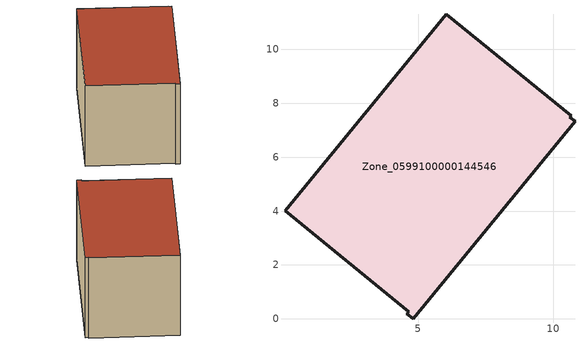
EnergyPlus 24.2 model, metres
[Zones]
Zone_0599100000144546
 floor ground (C_G): 6.04,11.3 10.66,7.52 10.62,7.47 10.81,7.32 4.81,0 4.58,0.19 4.65,0.28 0.07,4.02 z0
 wall outside (C_F): 4.58,0.19 4.81,0 10.81,7.32 10.62,7.47 10.66,7.52 6.04,11.3 0.07,4.02 4.65,0.28 4.58,0.19 z0:6.2
 roof outside (C_R): 0.07,4.02 4.65,0.28 4.58,0.19 4.81,0 10.81,7.32 10.62,7.47 10.66,7.52 6.04,11.3 z6.2
[BUILDING]
Pand.0599100000144546: North Axis=0; Terrain=City; Loads Convergence Tolerance Value=0.04; Temperature Convergence Tolerance Value=0.4; Solar Distribution=FullExterior; Maximum Number of Warmup Days=25; Minimum Number of Warmup Days=1
[Site:Location]
Rotterdam.The.Hague.AP_ZH_NLD Design_Conditions: Latitude=51.96; Longitude=4.45; Time Zone=1; Elevation=-4.5
[SITE:GROUNDTEMPERATURE:BUILDINGSURFACE]
18, 18, 18, 18, 18, 18, 18, 18, 18, 18, 18, 18
[MATERIAL] Thermal Absorptance=0.9; Solar Absorptance=0.7; Visible Absorptance=0.7
Name | Roughness | Thickness | Conductivity | Density | Specific Heat
G.TI.1946-1964 | MediumSmooth | 0.15 | 1 | 540 | 1210
F.TI.1946-1964 | Rough | 0.3 | 0.857143 | 1920 | 840
R.TI.1946-1964 | MediumRough | 0.2 | 0.277778 | 1500 | 1000
[CONSTRUCTION]
C_G: G.TI.1946-1964
C_F: F.TI.1946-1964
C_R: R.TI.1946-1964
[ZONE]
Zone_0599100000144546: Type=1; Multiplier=1; Ceiling Height=Autocalculate; Volume=Autocalculate; Floor Area=autocalculate; Part of Total Floor Area=Yes
[ZONEINFILTRATION:DESIGNFLOWRATE]
Infil_Zone_0599100000144546: Zone or ZoneList or Space or SpaceList=Zone_0599100000144546; Schedule=AlwaysOn; Design Flow Rate Calculation Method=Flow/Area; Flow Rate per Floor Area=0.003; Constant Term Coefficient=1; Temperature Term Coefficient=0; Velocity Term Coefficient=0; Velocity Squared Term Coefficient=0
[HVACTEMPLATE:ZONE:IDEALLOADSAIRSYSTEM]
Zone_0599100000144546: Maximum Heating Supply Air Temperature=50; Minimum Cooling Supply Air Temperature=13; Maximum Heating Supply Air Humidity Ratio=0.0156; Minimum Cooling Supply Air Humidity Ratio=0.0077; Heating Limit=NoLimit; Cooling Limit=NoLimit; Dehumidification Control Type=ConstantSensibleHeatRatio; Cooling Sensible Heat Ratio=0.7; Dehumidification Setpoint=60; Humidification Control Type=None; Humidification Setpoint=30; Outdoor Air Method=None; Outdoor Air Flow Rate per Person=0.00944; Outdoor Air Flow Rate per Zone Floor Area=0; Outdoor Air Flow Rate per Zone=0; Demand Controlled Ventilation Type=None; Outdoor Air Economizer Type=NoEconomizer; Heat Recovery Type=None; Sensible Heat Recovery Effectiveness=0.7; Latent Heat Recovery Effectiveness=0.65
[ZONECONTROL:THERMOSTAT]
ThermostatControl_Zone_0599100000144546: Zone or ZoneList=Zone_0599100000144546; Control Type Schedule=DualSetpointControlType; Control 1=Thermostat_Zone_0599100000144546; Temperature Difference Between Cutout And Setpoint=0
[THERMOSTATSETPOINT:DUALSETPOINT]
Thermostat_Zone_0599100000144546: Heating Setpoint Temperature Schedule=HeatingSetpoint_Zone_0599100000144546; Cooling Setpoint Temperature Schedule=CoolingSetpoint_Zone_0599100000144546
[SCHEDULE:COMPACT]
HeatingSetpoint_Zone_0599100000144546: Through: 12/31, For: AllDays, Until: 24:00, 21
CoolingSetpoint_Zone_0599100000144546: Through: 12/31, For: AllDays, Until: 24:00, 24
DualSetpointControlType: Through: 12/31, For: AllDays, Until: 24:00, 4
AlwaysOn: Through: 12/31, For: AllDays, Until: 24:00, 1
